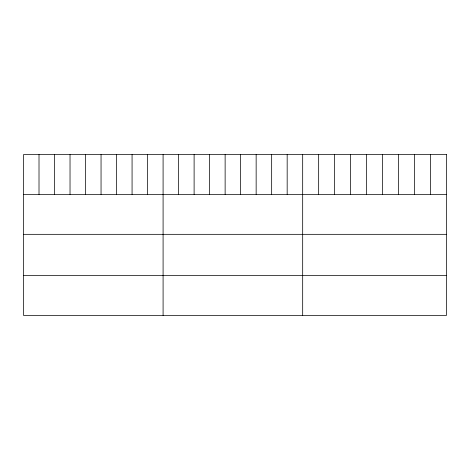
<?xml version="1.0" encoding="UTF-8"?>
<svg xmlns="http://www.w3.org/2000/svg" width="470" height="470" viewBox="0 0 470 470"><rect width="100%" height="100%" fill="white"/><g stroke="black" fill="none" stroke-linecap="round" stroke-linejoin="round"><path stroke-width="0.7" d="M23.5 194.404L446.5 194.404M23.5 234.33L446.5 234.33M23.5 275.461L446.5 275.461M430.52 154.612L430.52 194.404M414.54 154.612L414.54 194.404M398.56 154.612L398.56 194.404M382.58 154.612L382.58 194.404M366.6 154.612L366.6 194.404M350.62 154.612L350.62 194.404M334.64 154.612L334.64 194.404M318.66 154.612L318.66 194.404M302.68 154.612L302.68 315.388M287.17 154.612L287.17 194.404M271.66 154.612L271.66 194.404M256.15 154.612L256.15 194.404M240.64 154.612L240.64 194.404M225.13 154.612L225.13 194.404M209.62 154.612L209.62 194.404M194.11 154.612L194.11 194.404M178.6 154.612L178.6 194.404M163.09 154.612L163.09 315.388M147.58 154.612L147.58 194.404M132.07 154.612L132.07 194.404M116.56 154.612L116.56 194.404M101.05 154.612L101.05 194.404M85.54 154.612L85.54 194.404M70.03 154.612L70.03 194.404M54.52 154.612L54.52 194.404M39.01 154.612L39.01 194.404M446.5 154.612L23.5 154.612L23.5 315.388L446.5 315.388L446.5 154.612"/></g></svg>
